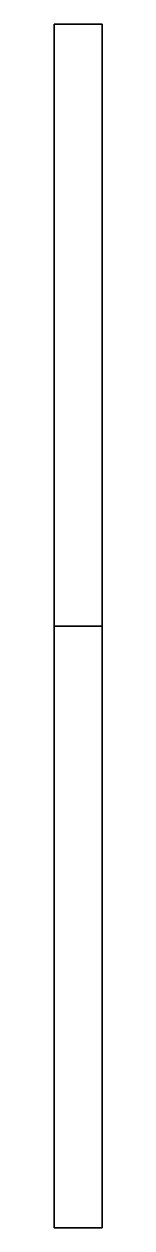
# Model space of a CAD drawing. Header units: metres. Extents: x -1 to 1, y 0 to 50.
import ezdxf

# ---------------------------------------------------------------- set-up
doc = ezdxf.new("R2010")
doc.units = ezdxf.units.M

msp = doc.modelspace()

# ---------------------------------------------------------------- linework, layer by layer
at = {"layer": 'TowerBase'}
for points in [[(-1, 25, 1), (-1, 25, -1), (-1, 0, -1), (-1, 0, 1)], [(1, 25, -1), (-1, 25, -1), (-1, 25, 1), (1, 25, 1)], [(1, 25, 1), (-1, 25, 1), (-1, 0, 1), (1, 0, 1)], [(-1, 25, -1), (1, 25, -1), (1, 0, -1), (-1, 0, -1)], [(1, 25, -1), (1, 25, 1), (1, 0, 1), (1, 0, -1)], [(1, 0, 1), (-1, 0, 1), (-1, 0, -1), (1, 0, -1)]]:
    msp.add_3dface(points, dxfattribs=at)
at = {"layer": 'TowerMid'}
for points in [[(-1, 50, 1), (-1, 50, -1), (-1, 25, -1), (-1, 25, 1)], [(1, 50, -1), (-1, 50, -1), (-1, 50, 1), (1, 50, 1)], [(1, 50, 1), (-1, 50, 1), (-1, 25, 1), (1, 25, 1)], [(-1, 50, -1), (1, 50, -1), (1, 25, -1), (-1, 25, -1)], [(1, 50, -1), (1, 50, 1), (1, 25, 1), (1, 25, -1)], [(1, 25, 1), (-1, 25, 1), (-1, 25, -1), (1, 25, -1)]]:
    msp.add_3dface(points, dxfattribs=at)

doc.saveas('drawing.dxf')
